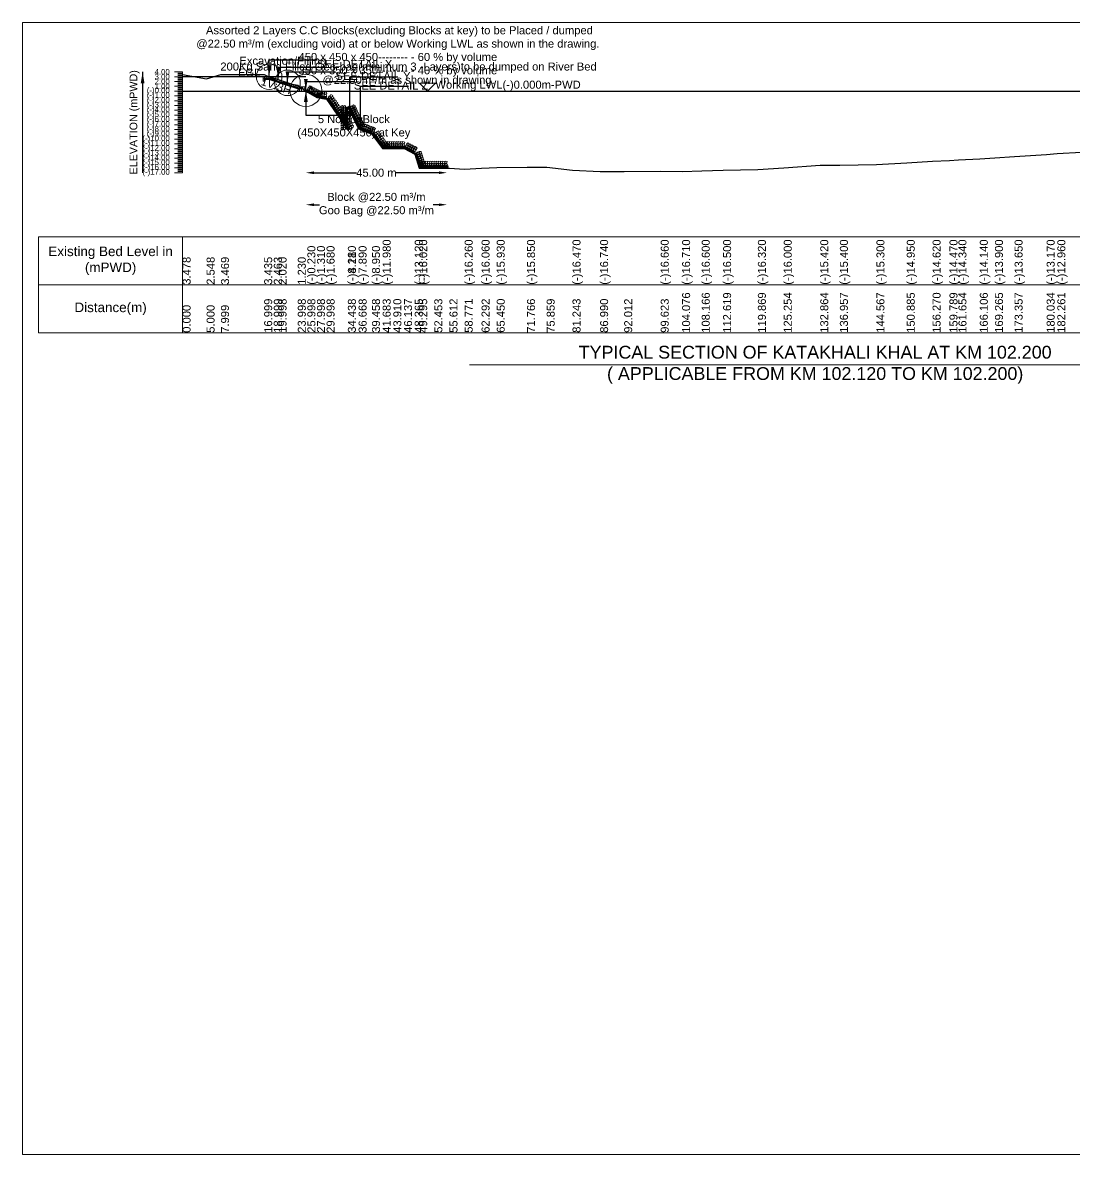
# Model space of a CAD drawing. Header units: inches. Extents: x 89000 to 845000, y -7071 to 31.
# Drawn here: x 430000 to 436574, y -7071 to 0 of the extents above; entities that cross this region are included whole.
import ezdxf

# ---------------------------------------------------------------- set-up
doc = ezdxf.new("R2010")
doc.units = ezdxf.units.IN
doc.header["$LTSCALE"] = 7
doc.header["$MEASUREMENT"] = 0
for name, color, linetype, lineweight in [('Cross section Data Border', 7, 'Continuous', 9), ('Cross Section Labels', 7, 'Continuous', 9), ('Existing_Bed_Level for Xsection', 7, 'Continuous', 25), ('Long Section Labels', 7, 'Continuous', 9)]:
    doc.layers.add(name, color=color, linetype=linetype, lineweight=lineweight)
doc.styles.get("Standard").update_dxf_attribs({"font": 'arial.ttf'})
doc.dimstyles.new('Appron Lebeling Style', dxfattribs={"dimtxt": 50, "dimasz": 50, "dimexe": 0.18, "dimexo": 0.0625, "dimgap": 0.09, "dimtad": 0, "dimtih": 1, "dimtoh": 1, "dimdec": 4, "dimzin": 0, "dimdsep": 46, "dimtxsty": 'Standard', "dimcen": 0.09, "dimse1": 1, "dimse2": 1, "dimadec": 0, "dimazin": 0, "dimtfac": 1, "dimtdec": 4, "dimtofl": 0, "dimtmove": 0, "dimatfit": 3, "dimfxl": 1, "dimtolj": 1, "dimtzin": 0, "dimarcsym": 0})
doc.dimstyles.get("Standard").update_dxf_attribs({"dimtxt": 0.18, "dimasz": 0.18, "dimexe": 0.18, "dimexo": 0.0625, "dimgap": 0.09, "dimtad": 0, "dimtih": 1, "dimtoh": 1, "dimdec": 4, "dimzin": 0, "dimdsep": 46, "dimtxsty": 'Standard', "dimcen": 0.09, "dimadec": 0, "dimazin": 0, "dimtfac": 1, "dimtdec": 4, "dimtofl": 0, "dimtmove": 0, "dimatfit": 3, "dimfxl": 1, "dimtolj": 1, "dimtzin": 0, "dimarcsym": 0})

# ---------------------------------------------------------------- blocks, each defined once
blk = doc.blocks.new('*D305')
at = {"layer": 'Cross Section Labels', "color": 0, "lineweight": -2, "transparency": 16777216}
for p, q in [((431820.5, -937.8), (432088, -937.8)), ((432602.6, -937.8), (432335.1, -937.8))]:
    blk.add_line(p, q, dxfattribs=at)
at = {"layer": 'Cross Section Labels', "color": 0, "transparency": 16777216}
for points in [[(431820.5, -929.5), (431820.5, -946.1), (431770.5, -937.8)], [(432602.6, -929.5), (432602.6, -946.1), (432652.6, -937.8)]]:
    blk.add_solid(points, dxfattribs=at)
at = {"layer": 'Defpoints', "color": 0, "transparency": 16777216}
for p in [(431770.5, -427.8), (432652.6, -908.4), (432652.6, -937.8)]:
    blk.add_point(p, dxfattribs=at)
at = {"layer": 'Cross Section Labels', "color": 0, "transparency": 16777216, "insert": (432211.6, -937.8), "char_height": 50, "attachment_point": 5}
blk.add_mtext('\\A1;45.00 m', dxfattribs=at)
blk = doc.blocks.new('*D306')
at = {"layer": 'Cross Section Labels', "color": 0, "lineweight": -2, "transparency": 16777216}
for p, q in [((431820.5, -1137.8), (431855.9, -1137.8)), ((432602.6, -1137.8), (432567.2, -1137.8))]:
    blk.add_line(p, q, dxfattribs=at)
at = {"layer": 'Cross Section Labels', "color": 0, "transparency": 16777216}
for points in [[(431820.5, -1129.5), (431820.5, -1146.1), (431770.5, -1137.8)], [(432602.6, -1129.5), (432602.6, -1146.1), (432652.6, -1137.8)]]:
    blk.add_solid(points, dxfattribs=at)
at = {"layer": 'Defpoints', "color": 0, "transparency": 16777216}
for p in [(431770.5, -427.8), (432652.6, -908.4), (432652.6, -1137.8)]:
    blk.add_point(p, dxfattribs=at)
at = {"layer": 'Cross Section Labels', "color": 0, "transparency": 16777216, "insert": (432211.6, -1137.8), "char_height": 50, "attachment_point": 5}
blk.add_mtext('\\A1;Block @22.50 m³/m ^JGoo Bag @22.50 m³/m ', dxfattribs=at)

msp = doc.modelspace()

# ---------------------------------------------------------------- linework, layer by layer
at = {"layer": 'Cross section Data Border'}
msp.add_lwpolyline([(430100, -1337.8), (439008.13499, -1337.8), (439008.13499, -1937.8), (430100, -1937.8)], close=True, dxfattribs=at)
for points in [[(431000, -1337.8), (431000, -1937.8)], [(430100, -1637.8), (439008.13499, -1637.8)]]:
    msp.add_lwpolyline(points, dxfattribs=at)
at = {"layer": 'Cross Section Labels'}
for points in [[(430000, 0), (440000, 0), (440000, -7071), (430000, -7071)], [(432530.48903, -427.8), (432580.48903, -377.8), (432480.48903, -377.8)]]:
    msp.add_lwpolyline(points, close=True, dxfattribs=at)
msp.add_lwpolyline([(432794.0675, -2137.8), (434954.0675, -2137.8), (437114.0675, -2137.8)], dxfattribs=at)
for centre, radius in [((431540.98903, -337.8), 80), ((431655.73903, -376.05), 80), ((431770.48903, -423.3), 100)]:
    msp.add_circle(centre, radius, dxfattribs=at)
at = {"layer": 'Existing_Bed_Level for Xsection'}
for points in [[(431000, -323.46), (431149.98776, -351.36), (431239.98097, -323.73), (431509.9606, -324.75), (431569.95515, -353.91), (431599.95381, -367.2), (431719.94568, -390.9), (431779.94023, -434.7), (431839.93478, -467.1), (431899.9321, -478.2), (432033.1497, -671.1), (432033.1497, -553.2), (432033.1497, -526.2), (432100.04363, -664.5), (432183.74634, -696.3), (432250.50114, -787.2), (432317.28918, -787.2), (432384.10566, -787.2), (432450.94664, -821.4), (432478.8394, -908.4), (432573.58936, -908.4), (432668.35277, -908.4), (432763.12746, -915.6), (432868.76805, -909.6), (432963.49472, -905.7), (433152.98549, -903.3), (433275.76005, -903.3), (433437.29338, -921.9), (433609.70731, -930), (433760.36761, -930), (433988.6857, -927.6), (434122.28084, -929.1), (434244.99228, -925.8), (434378.57519, -922.8), (434596.07078, -917.4), (434757.61098, -907.8), (434985.9319, -890.4), (435108.69693, -889.8), (435337.00396, -886.8), (435526.54817, -876.3), (435688.08634, -866.4), (435793.66551, -861.9), (435849.62562, -858), (435983.17811, -852), (436077.94068, -844.8), (436200.7133, -837.3), (436401.02878, -822.9), (436467.8158, -816.6), (436618.56447, -809.7)], [(431770.48903, -337.8), (431000, -337.8)], [(431736.73903, -403.05), (431542.37458, -338.26185), (431540.98903, -337.8), (431539.52853, -337.8), (431512.52853, -337.8)], [(431512.52853, -346.8), (431539.52853, -346.8), (431736.73903, -412.53683)], [(431512.52853, -349.8), (431539.0417, -349.8), (431732.5417, -414.3)], [(431512.52853, -352.8), (431538.55487, -352.8), (431729.98903, -416.61139)], [(431000, -427.8), (438908.13499, -427.8)]]:
    msp.add_lwpolyline(points, dxfattribs=at)
at = {"layer": 'Long Section Labels'}
for points in [[(431000, -307.8), (430950, -307.8)], [(431000, -337.8), (430950, -337.8)], [(431000, -315.3), (430970, -315.3)], [(431000, -322.8), (430970, -322.8)], [(431000, -330.3), (430970, -330.3)], [(431000, -345.3), (430970, -345.3)], [(431000, -352.8), (430970, -352.8)], [(431000, -937.8), (431000, -907.8), (431000, -877.8), (431000, -847.8), (431000, -817.8), (431000, -787.8), (431000, -757.8), (431000, -727.8), (431000, -697.8), (431000, -667.8), (431000, -637.8), (431000, -607.8), (431000, -577.8), (431000, -547.8), (431000, -517.8), (431000, -487.8), (431000, -457.8), (431000, -427.8), (431000, -397.8), (431000, -367.8), (431000, -337.8), (431000, -307.8)], [(431000, -367.8), (430950, -367.8)], [(431000, -397.8), (430950, -397.8)], [(431000, -360.3), (430970, -360.3)], [(431000, -375.3), (430970, -375.3)], [(431000, -382.8), (430970, -382.8)], [(431000, -390.3), (430970, -390.3)], [(431000, -405.3), (430970, -405.3)], [(431000, -412.8), (430970, -412.8)], [(431000, -420.3), (430970, -420.3)], [(431000, -427.8), (430950, -427.8)], [(431000, -457.8), (430950, -457.8)], [(431000, -487.8), (430950, -487.8)], [(431000, -435.3), (430970, -435.3)], [(431000, -442.8), (430970, -442.8)], [(431000, -450.3), (430970, -450.3)], [(431000, -465.3), (430970, -465.3)], [(431000, -472.8), (430970, -472.8)], [(431000, -480.3), (430970, -480.3)], [(431000, -517.8), (430950, -517.8)], [(431000, -547.8), (430950, -547.8)], [(431000, -495.3), (430970, -495.3)], [(431000, -502.8), (430970, -502.8)], [(431000, -510.3), (430970, -510.3)], [(431000, -525.3), (430970, -525.3)], [(431000, -532.8), (430970, -532.8)], [(431000, -540.3), (430970, -540.3)], [(431000, -555.3), (430970, -555.3)], [(431000, -562.8), (430970, -562.8)], [(431000, -577.8), (430950, -577.8)], [(431000, -607.8), (430950, -607.8)], [(431000, -570.3), (430970, -570.3)], [(431000, -585.3), (430970, -585.3)], [(431000, -592.8), (430970, -592.8)], [(431000, -600.3), (430970, -600.3)], [(431000, -615.3), (430970, -615.3)], [(431000, -622.8), (430970, -622.8)], [(431000, -630.3), (430970, -630.3)], [(431000, -637.8), (430950, -637.8)], [(431000, -667.8), (430950, -667.8)], [(431000, -697.8), (430950, -697.8)], [(431000, -645.3), (430970, -645.3)], [(431000, -652.8), (430970, -652.8)], [(431000, -660.3), (430970, -660.3)], [(431000, -675.3), (430970, -675.3)], [(431000, -682.8), (430970, -682.8)], [(431000, -690.3), (430970, -690.3)], [(431000, -705.3), (430970, -705.3)], [(431000, -727.8), (430950, -727.8)], [(431000, -757.8), (430950, -757.8)], [(431000, -712.8), (430970, -712.8)], [(431000, -720.3), (430970, -720.3)], [(431000, -735.3), (430970, -735.3)], [(431000, -742.8), (430970, -742.8)], [(431000, -750.3), (430970, -750.3)], [(431000, -765.3), (430970, -765.3)], [(431000, -772.8), (430970, -772.8)], [(431000, -787.8), (430950, -787.8)], [(431000, -817.8), (430950, -817.8)], [(431000, -847.8), (430950, -847.8)], [(431000, -780.3), (430970, -780.3)], [(431000, -795.3), (430970, -795.3)], [(431000, -802.8), (430970, -802.8)], [(431000, -810.3), (430970, -810.3)], [(431000, -825.3), (430970, -825.3)], [(431000, -832.8), (430970, -832.8)], [(431000, -840.3), (430970, -840.3)], [(431000, -877.8), (430950, -877.8)], [(431000, -907.8), (430950, -907.8)], [(431000, -855.3), (430970, -855.3)], [(431000, -862.8), (430970, -862.8)], [(431000, -870.3), (430970, -870.3)], [(431000, -885.3), (430970, -885.3)], [(431000, -892.8), (430970, -892.8)], [(431000, -900.3), (430970, -900.3)], [(431000, -915.3), (430970, -915.3)], [(431000, -937.8), (430950, -937.8)], [(431000, -922.8), (430970, -922.8)], [(431000, -930.3), (430970, -930.3)]]:
    msp.add_lwpolyline(points, dxfattribs=at)
for points in [[(431512.52853, -337.8), (431503.52853, -337.8), (431503.52853, -351.3), (431512.52853, -351.3)], [(431512.52853, -351.3), (431503.52853, -351.3), (431503.52853, -364.8), (431512.52853, -364.8)], [(431526.02853, -337.8), (431512.52853, -337.8), (431512.52853, -346.8), (431526.02853, -346.8)], [(431539.52853, -337.8), (431526.02853, -337.8), (431526.02853, -346.8), (431539.52853, -346.8)], [(431555.18181, -342.53093), (431542.37458, -338.26185), (431539.52853, -346.8), (431552.33576, -351.06907)], [(431567.98903, -346.8), (431555.18181, -342.53093), (431552.33576, -351.06907), (431565.14298, -355.33815)], [(431580.79626, -351.06907), (431567.98903, -346.8), (431565.14298, -355.33815), (431577.95021, -359.60722)], [(431593.60348, -355.33815), (431580.79626, -351.06907), (431577.95021, -359.60722), (431590.75743, -363.8763)], [(431606.4107, -359.60722), (431593.60348, -355.33815), (431590.75743, -363.8763), (431603.56466, -368.14537)], [(431619.21793, -363.8763), (431606.4107, -359.60722), (431603.56466, -368.14537), (431616.37188, -372.41445)], [(431632.02515, -368.14537), (431619.21793, -363.8763), (431616.37188, -372.41445), (431629.1791, -376.68352)], [(431644.83238, -372.41445), (431632.02515, -368.14537), (431629.1791, -376.68352), (431641.98633, -380.9526)], [(431657.6396, -376.68352), (431644.83238, -372.41445), (431641.98633, -380.9526), (431654.79355, -385.22167)], [(431670.44683, -380.9526), (431657.6396, -376.68352), (431654.79355, -385.22167), (431667.60078, -389.49075)], [(431683.25405, -385.22167), (431670.44683, -380.9526), (431667.60078, -389.49075), (431680.408, -393.75982)], [(431696.06128, -389.49075), (431683.25405, -385.22167), (431680.408, -393.75982), (431693.21523, -398.0289)], [(431708.8685, -393.75982), (431696.06128, -389.49075), (431693.21523, -398.0289), (431706.02245, -402.29797)], [(431721.67573, -398.0289), (431708.8685, -393.75982), (431706.02245, -402.29797), (431718.82968, -406.56705)], [(431734.48295, -402.29797), (431721.67573, -398.0289), (431718.82968, -406.56705), (431731.6369, -410.83612)], [(431743.48903, -414.3), (431729.98903, -414.3), (431729.98903, -427.8), (431743.48903, -427.8)], [(431750.23903, -400.8), (431736.73903, -400.8), (431736.73903, -414.3), (431750.23903, -414.3)], [(431756.98903, -414.3), (431743.48903, -414.3), (431743.48903, -427.8), (431756.98903, -427.8)], [(431763.73903, -400.8), (431750.23903, -400.8), (431750.23903, -414.3), (431763.73903, -414.3)], [(431770.48903, -414.3), (431756.98903, -414.3), (431756.98903, -427.8), (431770.48903, -427.8)], [(431797.67124, -410.10683), (431785.0781, -405.24238), (431780.21366, -417.83552), (431792.8068, -422.69997)], [(431804.33867, -397.08184), (431790.91677, -395.63176), (431789.46669, -409.05365), (431802.88858, -410.50374)], [(431806.06636, -414.35272), (431792.93169, -411.23336), (431789.81232, -424.36803), (431802.94699, -427.48739)], [(431810.91387, -400.54669), (431797.41909, -400.92233), (431797.79473, -414.4171), (431811.28951, -414.04146)], [(431817.94484, -420.76769), (431804.81017, -417.64832), (431801.6908, -430.78299), (431814.82547, -433.90236)], [(431822.79235, -406.96165), (431809.29757, -407.33729), (431809.67321, -420.83207), (431823.16799, -420.45643)], [(431829.82332, -427.18265), (431816.68864, -424.06328), (431813.56928, -437.19795), (431826.70395, -440.31732)], [(431834.67083, -413.37661), (431821.17605, -413.75225), (431821.55169, -427.24703), (431835.04647, -426.87139)], [(431846.5493, -419.79158), (431833.05453, -420.16722), (431833.43017, -433.66199), (431846.92494, -433.28635)], [(431841.70179, -433.59761), (431828.56712, -430.47824), (431825.44776, -443.61291), (431838.58243, -446.73228)], [(431853.58027, -440.01257), (431840.4456, -436.89321), (431837.32624, -450.02788), (431850.46091, -453.14724)], [(431857.87445, -439.58651), (431844.41662, -440.65271), (431845.48282, -454.11054), (431858.94065, -453.04434)], [(431858.42778, -426.20654), (431844.93301, -426.58218), (431845.30865, -440.07695), (431858.80342, -439.70131)], [(431858.24661, -424.95891), (431845.51969, -429.46176), (431850.02253, -442.18867), (431862.74945, -437.68583)], [(431871.14918, -442.04244), (431857.69135, -443.10864), (431858.75755, -456.56647), (431872.21538, -455.50027)], [(431871.52133, -427.41485), (431858.79442, -431.91769), (431863.29726, -444.64461), (431876.02418, -440.14177)], [(431884.4239, -444.49837), (431870.96607, -445.56458), (431872.03228, -459.02241), (431885.49011, -457.9562)], [(431884.79606, -429.87078), (431872.06914, -434.37363), (431876.57199, -447.10054), (431889.2989, -442.5977)], [(431897.69863, -446.95431), (431884.2408, -448.02051), (431885.307, -461.47834), (431898.76483, -460.41214)], [(431898.07079, -432.32672), (431885.34387, -436.82956), (431889.84671, -449.55648), (431902.57363, -445.05363)], [(431928.07256, -465.59547), (431917.78559, -456.85315), (431909.04326, -467.14011), (431919.33023, -475.88244)], [(431935.7441, -476.70391), (431925.45713, -467.96159), (431916.7148, -478.24856), (431927.00177, -486.99088)], [(431938.65947, -455.49486), (431926.46496, -449.70314), (431920.67324, -461.89764), (431932.86774, -467.68937)], [(431943.41564, -487.81236), (431933.12867, -479.07003), (431924.38634, -489.357), (431934.67331, -498.09932)], [(431946.33101, -466.60331), (431934.1365, -460.81158), (431928.34478, -473.00608), (431940.53928, -478.79781)], [(431951.08718, -498.9208), (431940.80021, -490.17847), (431932.05788, -500.46544), (431942.34485, -509.20777)], [(431954.00255, -477.71175), (431941.80804, -471.92002), (431936.01632, -484.11453), (431948.21082, -489.90625)], [(431961.67409, -488.82019), (431949.47958, -483.02846), (431943.68786, -495.22297), (431955.88236, -501.01469)], [(431969.34562, -499.92863), (431957.15112, -494.13691), (431951.3594, -506.33141), (431963.5539, -512.12314)], [(431958.75872, -510.02924), (431948.47175, -501.28691), (431939.72942, -511.57388), (431950.01639, -520.31621)], [(431966.43026, -521.13768), (431956.14329, -512.39535), (431947.40096, -522.68232), (431957.68793, -531.42465)], [(431974.1018, -532.24612), (431963.81483, -523.5038), (431955.0725, -533.79076), (431965.35947, -542.53309)], [(431977.01716, -511.03707), (431964.82266, -505.24535), (431959.03094, -517.43985), (431971.22544, -523.23158)], [(431981.77333, -543.35456), (431971.48637, -534.61224), (431962.74404, -544.89921), (431973.03101, -553.64153)], [(431984.6887, -522.14552), (431972.4942, -516.35379), (431966.70247, -528.54829), (431978.89698, -534.34002)], [(431989.44487, -554.46301), (431979.15791, -545.72068), (431970.41558, -556.00765), (431980.70255, -564.74998)], [(431992.36024, -533.25396), (431980.16574, -527.46223), (431974.37401, -539.65673), (431986.56852, -545.44846)], [(431997.11641, -565.57145), (431986.82945, -556.82912), (431978.08712, -567.11609), (431988.37409, -575.85842)], [(432000.03178, -544.3624), (431987.83728, -538.57067), (431982.04555, -550.76518), (431994.24006, -556.5569)], [(431988.38051, -524.20538), (431995.12351, -535.90077), (432006.81889, -529.15777), (432000.07589, -517.46238)], [(431988.38051, -537.70538), (431995.12351, -549.40077), (432006.81889, -542.65777), (432000.07589, -530.96238)], [(431988.38051, -551.20538), (431995.12351, -562.90077), (432006.81889, -556.15777), (432000.07589, -544.46238)], [(431988.38051, -564.70538), (431995.12351, -576.40077), (432006.81889, -569.65777), (432000.07589, -557.96238)], [(432007.70332, -555.47084), (431995.50882, -549.67912), (431989.71709, -561.87362), (432001.9116, -567.66534)], [(432015.37486, -566.57928), (432003.18036, -560.78756), (431997.38863, -572.98206), (432009.58314, -578.77379)], [(432001.88051, -524.20538), (432008.62351, -535.90077), (432020.31889, -529.15777), (432013.57589, -517.46238)], [(432001.88051, -537.70538), (432008.62351, -549.40077), (432020.31889, -542.65777), (432013.57589, -530.96238)], [(432001.88051, -551.20538), (432008.62351, -562.90077), (432020.31889, -556.15777), (432013.57589, -544.46238)], [(432001.88051, -564.70538), (432008.62351, -576.40077), (432020.31889, -569.65777), (432013.57589, -557.96238)], [(432068.04575, -526.53318), (432056.88306, -518.9408), (432049.29067, -530.10349), (432060.45337, -537.69588)], [(432073.92401, -538.68621), (432062.76132, -531.09383), (432055.16894, -542.25652), (432066.33163, -549.8489)], [(432079.80228, -550.83923), (432068.63958, -543.24685), (432061.0472, -554.40954), (432072.20989, -562.00193)], [(432080.19878, -520.65492), (432069.03608, -513.06254), (432061.4437, -524.22523), (432072.60639, -531.81761)], [(432085.68054, -562.99226), (432074.51784, -555.39988), (432066.92546, -566.56257), (432078.08815, -574.15495)], [(432086.07704, -532.80795), (432074.91435, -525.21556), (432067.32196, -536.37826), (432078.48466, -543.97064)], [(432090.47312, -552.11161), (432087.94325, -538.85077), (432074.68241, -541.38064), (432077.21228, -554.64148)], [(432096.35138, -564.26464), (432093.82151, -551.0038), (432080.56067, -553.53367), (432083.09054, -566.79451)], [(432102.22964, -576.41766), (432099.69977, -563.15683), (432086.43893, -565.6867), (432088.9688, -578.94753)], [(432004.78795, -576.67989), (431994.50098, -567.93756), (431985.75866, -578.22453), (431996.04563, -586.96686)], [(431988.38051, -578.20538), (431995.12351, -589.90077), (432006.81889, -583.15777), (432000.07589, -571.46238)], [(431988.38051, -591.70538), (431995.12351, -603.40077), (432006.81889, -596.65777), (432000.07589, -584.96238)], [(431988.38051, -605.20538), (431995.12351, -616.90077), (432006.81889, -610.15777), (432000.07589, -598.46238)], [(431988.38051, -618.70538), (431995.12351, -630.40077), (432006.81889, -623.65777), (432000.07589, -611.96238)], [(431988.38051, -632.20538), (431995.12351, -643.90077), (432006.81889, -637.15777), (432000.07589, -625.46238)], [(432012.45949, -587.78833), (432002.17252, -579.04601), (431993.4302, -589.33297), (432003.71717, -598.0753)], [(432020.13103, -598.89677), (432009.84406, -590.15445), (432001.10174, -600.44142), (432011.38871, -609.18374)], [(432001.88051, -578.20538), (432008.62351, -589.90077), (432020.31889, -583.15777), (432013.57589, -571.46238)], [(432002.83171, -589.41026), (432006.32839, -602.44956), (432019.36768, -598.95289), (432015.87101, -585.91359)], [(432002.83171, -602.91026), (432006.32839, -615.94956), (432019.36768, -612.45289), (432015.87101, -599.41359)], [(432002.83171, -616.41026), (432006.32839, -629.44956), (432019.36768, -625.95289), (432015.87101, -612.91359)], [(432002.83171, -629.91026), (432006.32839, -642.94956), (432019.36768, -639.45289), (432015.87101, -626.41359)], [(432023.0464, -577.68772), (432010.8519, -571.896), (432005.06017, -584.0905), (432017.25468, -589.88223)], [(432027.80257, -610.00522), (432017.5156, -601.26289), (432008.77328, -611.54986), (432019.06025, -620.29218)], [(432030.71794, -588.79617), (432018.52344, -583.00444), (432012.73171, -595.19894), (432024.92622, -600.99067)], [(432035.47411, -621.11366), (432025.18714, -612.37133), (432016.44482, -622.6583), (432026.73178, -631.40063)], [(432038.38948, -599.90461), (432026.19498, -594.11288), (432020.40325, -606.30739), (432032.59775, -612.09911)], [(432043.14565, -632.2221), (432032.85868, -623.47977), (432024.11636, -633.76674), (432034.40332, -642.50907)], [(432046.06102, -611.01305), (432033.86652, -605.22132), (432028.07479, -617.41583), (432040.26929, -623.20755)], [(432050.81719, -643.33054), (432040.53022, -634.58821), (432031.7879, -644.87518), (432042.07486, -653.61751)], [(432053.73256, -622.12149), (432041.53806, -616.32977), (432035.74633, -628.52427), (432047.94083, -634.316)], [(432061.4041, -633.22993), (432049.2096, -627.43821), (432043.41787, -639.63271), (432055.61237, -645.42444)], [(432091.5588, -575.14529), (432080.39611, -567.5529), (432072.80372, -578.7156), (432083.96642, -586.30798)], [(432097.43706, -587.29831), (432086.27437, -579.70593), (432078.68199, -590.86862), (432089.84468, -598.461)], [(432103.31532, -599.45134), (432092.15263, -591.85895), (432084.56025, -603.02165), (432095.72294, -610.61403)], [(432109.19359, -611.60436), (432098.03089, -604.01198), (432090.43851, -615.17467), (432101.6012, -622.76706)], [(432108.1079, -588.57069), (432105.57803, -575.30985), (432092.3172, -577.83972), (432094.84707, -591.10056)], [(432115.07185, -623.75739), (432103.90916, -616.16501), (432096.31677, -627.3277), (432107.47947, -634.92008)], [(432113.98616, -600.72371), (432111.45629, -587.46288), (432098.19546, -589.99275), (432100.72533, -603.25358)], [(432120.95011, -635.91041), (432109.78742, -628.31803), (432102.19503, -639.48072), (432113.35773, -647.07311)], [(432119.86443, -612.87674), (432117.33456, -599.6159), (432104.07372, -602.14577), (432106.60359, -615.40661)], [(432125.74269, -625.02976), (432123.21282, -611.76893), (432109.95198, -614.2988), (432112.48185, -627.55963)], [(432129.46837, -632.54575), (432118.52094, -624.64613), (432110.62133, -635.59355), (432121.56875, -643.49317)], [(432131.62095, -637.18279), (432129.09108, -623.92195), (432115.83025, -626.45182), (432118.36012, -639.71266)], [(432137.49921, -649.33581), (432134.96934, -636.07498), (432121.70851, -638.60485), (432124.23838, -651.86569)], [(432142.0883, -637.34026), (432131.14088, -629.44064), (432123.24126, -640.38806), (432134.18868, -648.28768)], [(432154.70823, -642.13478), (432143.76081, -634.23516), (432135.86119, -645.18258), (432146.80861, -653.0822)], [(431988.38051, -645.70538), (431995.12351, -657.40077), (432006.81889, -650.65777), (432000.07589, -638.96238)], [(431988.38051, -659.20538), (431995.12351, -670.90077), (432006.81889, -664.15777), (432000.07589, -652.46238)], [(432002.83171, -643.41026), (432006.32839, -656.44956), (432019.36768, -652.95289), (432015.87101, -639.91359)], [(432002.83171, -656.91026), (432006.32839, -669.94956), (432019.36768, -666.45289), (432015.87101, -653.41359)], [(432058.48873, -654.43898), (432048.20176, -645.69666), (432039.45943, -655.98363), (432049.7464, -664.72595)], [(432069.07564, -644.33838), (432056.88114, -638.54665), (432051.08941, -650.74115), (432063.28391, -656.53288)], [(432120.83929, -638.95081), (432107.51156, -641.10062), (432109.66138, -654.42835), (432122.9891, -652.27854)], [(432126.82837, -648.06344), (432115.66568, -640.47106), (432108.0733, -651.63375), (432119.23599, -659.22613)], [(432133.45922, -643.74532), (432120.13149, -645.89514), (432122.28131, -659.22286), (432135.60903, -657.07305)], [(432146.07915, -648.53984), (432132.75142, -650.68965), (432134.90124, -664.01738), (432148.22896, -661.86756)], [(432158.69908, -653.33435), (432145.37135, -655.48416), (432147.52117, -668.81189), (432160.84889, -666.66208)], [(432167.32816, -646.92929), (432156.38074, -639.02967), (432148.48112, -649.97709), (432159.42854, -657.87671)], [(432171.31901, -658.12886), (432157.99128, -660.27868), (432160.1411, -673.6064), (432173.46882, -671.45659)], [(432179.94809, -651.7238), (432169.00067, -643.82418), (432161.10105, -654.7716), (432172.04847, -662.67122)], [(432183.93894, -662.92338), (432170.61121, -665.07319), (432172.76103, -678.40092), (432186.08875, -676.2511)], [(432192.56802, -656.51832), (432181.6206, -648.6187), (432173.72098, -659.56612), (432184.6684, -667.46574)], [(432196.55887, -667.71789), (432183.23114, -669.8677), (432185.38096, -683.19543), (432198.70868, -681.04562)], [(432205.18795, -661.31283), (432194.24053, -653.41321), (432186.34091, -664.36063), (432197.28833, -672.26025)], [(432218.02126, -690.14456), (432205.66377, -684.70928), (432200.22849, -697.06678), (432212.58599, -702.50206)], [(432226.01205, -701.02561), (432213.65455, -695.59034), (432208.21928, -707.94783), (432220.57677, -713.38311)], [(432228.74553, -689.45472), (432223.84577, -676.87528), (432211.26633, -681.77504), (432216.16609, -694.35448)], [(432234.00284, -711.90667), (432221.64534, -706.47139), (432216.21006, -718.82889), (432228.56756, -724.26416)], [(432236.73632, -700.33578), (432231.83656, -687.75634), (432219.25712, -692.6561), (432224.15688, -705.23554)], [(432244.7271, -711.21683), (432239.82734, -698.63739), (432227.2479, -703.53715), (432232.14766, -716.11659)], [(432241.99362, -722.78772), (432229.63612, -717.35244), (432224.20085, -729.70994), (432236.55835, -735.14522)], [(432249.98441, -733.66877), (432237.62691, -728.2335), (432232.19164, -740.591), (432244.54913, -746.02627)], [(432252.71789, -722.09788), (432247.81813, -709.51844), (432235.23869, -714.4182), (432240.13845, -726.99764)], [(432257.9752, -744.54983), (432245.6177, -739.11455), (432240.18242, -751.47205), (432252.53992, -756.90732)], [(432260.70868, -732.97894), (432255.80892, -720.3995), (432243.22948, -725.29926), (432248.12924, -737.8787)], [(432265.96598, -755.43088), (432253.60848, -749.9956), (432248.17321, -762.3531), (432260.53071, -767.78838)], [(432261.0489, -755.93081), (432249.35352, -762.67381), (432256.09651, -774.36919), (432267.7919, -767.62619)], [(432266.84069, -746.87869), (432253.80139, -743.38201), (432250.30472, -756.42131), (432263.34402, -759.91799)], [(432268.69946, -743.85999), (432263.7997, -731.28055), (432251.22026, -736.18031), (432256.12002, -748.75975)], [(432273.95677, -766.31193), (432261.59927, -760.87666), (432256.164, -773.23416), (432268.52149, -778.66943)], [(432276.69025, -754.74105), (432271.79049, -742.1616), (432259.21105, -747.06136), (432264.11081, -759.64081)], [(432274.5489, -755.93081), (432262.85352, -762.67381), (432269.59651, -774.36919), (432281.2919, -767.62619)], [(432280.34069, -746.87869), (432267.30139, -743.38201), (432263.80472, -756.42131), (432276.84402, -759.91799)], [(432284.68104, -765.6221), (432279.78128, -753.04266), (432267.20184, -757.94242), (432272.1016, -770.52186)], [(432288.0489, -755.93081), (432276.35352, -762.67381), (432283.09651, -774.36919), (432294.7919, -767.62619)], [(432293.84069, -746.87869), (432280.80139, -743.38201), (432277.30472, -756.42131), (432290.34402, -759.91799)], [(432301.5489, -755.93081), (432289.85352, -762.67381), (432296.59651, -774.36919), (432308.2919, -767.62619)], [(432307.34069, -746.87869), (432294.30139, -743.38201), (432290.80472, -756.42131), (432303.84402, -759.91799)], [(432315.0489, -755.93081), (432303.35352, -762.67381), (432310.09651, -774.36919), (432321.7919, -767.62619)], [(432320.84069, -746.87869), (432307.80139, -743.38201), (432304.30472, -756.42131), (432317.34402, -759.91799)], [(432328.5489, -755.93081), (432316.85352, -762.67381), (432323.59651, -774.36919), (432335.2919, -767.62619)], [(432334.34069, -746.87869), (432321.30139, -743.38201), (432317.80472, -756.42131), (432330.84402, -759.91799)], [(432342.0489, -755.93081), (432330.35352, -762.67381), (432337.09651, -774.36919), (432348.7919, -767.62619)], [(432347.84069, -746.87869), (432334.80139, -743.38201), (432331.30472, -756.42131), (432344.34402, -759.91799)], [(432355.5489, -755.93081), (432343.85352, -762.67381), (432350.59651, -774.36919), (432362.2919, -767.62619)], [(432361.34069, -746.87869), (432348.30139, -743.38201), (432344.80472, -756.42131), (432357.84402, -759.91799)], [(432369.0489, -755.93081), (432357.35352, -762.67381), (432364.09651, -774.36919), (432375.7919, -767.62619)], [(432374.84069, -746.87869), (432361.80139, -743.38201), (432358.30472, -756.42131), (432371.34402, -759.91799)], [(432382.5489, -755.93081), (432370.85352, -762.67381), (432377.59651, -774.36919), (432389.2919, -767.62619)], [(432388.34069, -746.87869), (432375.30139, -743.38201), (432371.80472, -756.42131), (432384.84402, -759.91799)], [(432408.98107, -764.80319), (432395.49799, -765.4788), (432396.1736, -778.96189), (432409.65669, -778.28628)], [(432418.26038, -759.38283), (432408.24506, -750.33057), (432399.1928, -760.34588), (432409.20811, -769.39815)], [(432420.99926, -770.95244), (432407.51617, -771.62805), (432408.19179, -785.11114), (432421.67487, -784.43553)], [(432430.27856, -765.53208), (432420.26324, -756.47982), (432411.21098, -766.49513), (432421.2263, -775.54739)], [(432433.01744, -777.10169), (432419.53436, -777.7773), (432420.20997, -791.26039), (432433.69305, -790.58477)], [(432442.29674, -771.68133), (432432.28143, -762.62907), (432423.22917, -772.64438), (432433.24448, -781.69664)], [(432454.31493, -777.83058), (432444.29961, -768.77832), (432435.24735, -778.79363), (432445.26266, -787.84589)], [(432466.33311, -783.97983), (432456.31779, -774.92756), (432447.26553, -784.94288), (432457.28085, -793.99514)], [(432445.03562, -783.25094), (432431.55254, -783.92655), (432432.22815, -797.40964), (432445.71124, -796.73402)], [(432457.05381, -789.40019), (432443.57072, -790.0758), (432444.24634, -803.55889), (432457.72942, -802.88327)], [(432482.05431, -816.00623), (432472.06265, -806.92786), (432462.98429, -816.91952), (432472.97594, -825.99789)], [(432486.17585, -828.86169), (432476.1842, -819.78332), (432467.10583, -829.77498), (432477.09749, -838.85335)], [(432490.2974, -841.71715), (432480.30574, -832.63878), (432471.22737, -842.63044), (432481.21903, -851.70881)], [(432494.41894, -854.57261), (432484.42728, -845.49425), (432475.34891, -855.4859), (432485.34057, -864.56427)], [(432492.44248, -818.75789), (432491.79132, -805.27361), (432478.30704, -805.92477), (432478.9582, -819.40906)], [(432496.56403, -831.61336), (432495.91287, -818.12907), (432482.42858, -818.78023), (432483.07974, -832.26452)], [(432500.68557, -844.46882), (432500.03441, -830.98453), (432486.55012, -831.63569), (432487.20128, -845.11998)], [(432504.80711, -857.32428), (432504.15595, -843.83999), (432490.67166, -844.49115), (432491.32283, -857.97544)], [(432486.33835, -877.13081), (432474.64297, -883.87381), (432481.38597, -895.56919), (432493.08135, -888.82619)], [(432492.13015, -868.07869), (432479.09085, -864.58201), (432475.59418, -877.62131), (432488.63347, -881.11799)], [(432498.54048, -867.42808), (432488.54883, -858.34971), (432479.47046, -868.34136), (432489.46211, -877.41973)], [(432502.66203, -880.28354), (432492.67037, -871.20517), (432483.592, -881.19683), (432493.58366, -890.27519)], [(432506.78357, -893.139), (432496.79191, -884.06063), (432487.71354, -894.05229), (432497.7052, -903.13066)], [(432499.83835, -877.13081), (432488.14297, -883.87381), (432494.88597, -895.56919), (432506.58135, -888.82619)], [(432505.63015, -868.07869), (432492.59085, -864.58201), (432489.09418, -877.62131), (432502.13347, -881.11799)], [(432508.92866, -870.17974), (432508.27749, -856.69545), (432494.79321, -857.34661), (432495.44437, -870.8309)], [(432513.0502, -883.0352), (432512.39904, -869.55091), (432498.91475, -870.20208), (432499.56591, -883.68636)], [(432513.33835, -877.13081), (432501.64297, -883.87381), (432508.38597, -895.56919), (432520.08135, -888.82619)], [(432519.13015, -868.07869), (432506.09085, -864.58201), (432502.59418, -877.62131), (432515.63347, -881.11799)], [(432517.17174, -895.89066), (432516.52058, -882.40638), (432503.03629, -883.05754), (432503.68746, -896.54182)], [(432526.83835, -877.13081), (432515.14297, -883.87381), (432521.88597, -895.56919), (432533.58135, -888.82619)], [(432532.63015, -868.07869), (432519.59085, -864.58201), (432516.09418, -877.62131), (432529.13347, -881.11799)], [(432540.33835, -877.13081), (432528.64297, -883.87381), (432535.38597, -895.56919), (432547.08135, -888.82619)], [(432546.13015, -868.07869), (432533.09085, -864.58201), (432529.59418, -877.62131), (432542.63347, -881.11799)], [(432553.83835, -877.13081), (432542.14297, -883.87381), (432548.88597, -895.56919), (432560.58135, -888.82619)], [(432559.63015, -868.07869), (432546.59085, -864.58201), (432543.09418, -877.62131), (432556.13347, -881.11799)], [(432567.33835, -877.13081), (432555.64297, -883.87381), (432562.38597, -895.56919), (432574.08135, -888.82619)], [(432573.13015, -868.07869), (432560.09085, -864.58201), (432556.59418, -877.62131), (432569.63347, -881.11799)], [(432580.83835, -877.13081), (432569.14297, -883.87381), (432575.88597, -895.56919), (432587.58135, -888.82619)], [(432586.63015, -868.07869), (432573.59085, -864.58201), (432570.09418, -877.62131), (432583.13347, -881.11799)], [(432594.33835, -877.13081), (432582.64297, -883.87381), (432589.38597, -895.56919), (432601.08135, -888.82619)], [(432600.13015, -868.07869), (432587.09085, -864.58201), (432583.59418, -877.62131), (432596.63347, -881.11799)], [(432607.83835, -877.13081), (432596.14297, -883.87381), (432602.88597, -895.56919), (432614.58135, -888.82619)], [(432613.63015, -868.07869), (432600.59085, -864.58201), (432597.09418, -877.62131), (432610.13347, -881.11799)], [(432621.33835, -877.13081), (432609.64297, -883.87381), (432616.38597, -895.56919), (432628.08135, -888.82619)], [(432627.13015, -868.07869), (432614.09085, -864.58201), (432610.59418, -877.62131), (432623.63347, -881.11799)], [(432634.83835, -877.13081), (432623.14297, -883.87381), (432629.88597, -895.56919), (432641.58135, -888.82619)], [(432640.63015, -868.07869), (432627.59085, -864.58201), (432624.09418, -877.62131), (432637.13347, -881.11799)], [(432648.33835, -877.13081), (432636.64297, -883.87381), (432643.38597, -895.56919), (432655.08135, -888.82619)], [(432654.13015, -868.07869), (432641.09085, -864.58201), (432637.59418, -877.62131), (432650.63347, -881.11799)]]:
    msp.add_lwpolyline(points, close=True, dxfattribs=at)
for centre, major_axis in [((431783.06352, -427.50842), (8.06369, -5.88703)), ((431786.07072, -423.38935), (8.06369, -5.88703)), ((431780.05632, -431.62749), (8.06369, -5.88703)), ((431797.20995, -441.1284), (8.7848, -4.74422)), ((431799.63338, -436.64097), (8.7848, -4.74422)), ((431802.05681, -432.15355), (8.7848, -4.74422)), ((431814.77954, -450.61684), (8.7848, -4.74422)), ((431817.20297, -446.12941), (8.7848, -4.74422)), ((431819.6264, -441.64199), (8.7848, -4.74422)), ((431832.34913, -460.10528), (8.7848, -4.74422)), ((431834.77256, -455.61786), (8.7848, -4.74422)), ((431837.19599, -451.13043), (8.7848, -4.74422)), ((431850.20203, -466.40625), (9.8174, -1.8163)), ((431851.12983, -461.39136), (9.8174, -1.8163)), ((431852.05763, -456.37646), (9.8174, -1.8163)), ((431869.83683, -470.03885), (9.8174, -1.8163)), ((431870.76463, -465.02396), (9.8174, -1.8163)), ((431871.69242, -460.00906), (9.8174, -1.8163)), ((431889.47163, -473.67145), (9.8174, -1.8163)), ((431890.39942, -468.65656), (9.8174, -1.8163)), ((431891.32722, -463.64166), (9.8174, -1.8163)), ((431907.06416, -484.03991), (5.67353, -8.21531)), ((431911.26069, -481.14178), (5.67353, -8.21531)), ((431915.45721, -478.24364), (5.67353, -8.21531)), ((431918.41122, -500.47053), (5.67353, -8.21531)), ((431922.60774, -497.5724), (5.67353, -8.21531)), ((431926.80427, -494.67426), (5.67353, -8.21531)), ((431929.75828, -516.90115), (5.67353, -8.21531)), ((431933.9548, -514.00302), (5.67353, -8.21531)), ((431938.15133, -511.10488), (5.67353, -8.21531)), ((431941.10534, -533.33177), (5.67353, -8.21531)), ((431945.30186, -530.43364), (5.67353, -8.21531)), ((431949.49839, -527.5355), (5.67353, -8.21531)), ((431952.4524, -549.76239), (5.67353, -8.21531)), ((431956.64892, -546.86426), (5.67353, -8.21531)), ((431960.84545, -543.96612), (5.67353, -8.21531)), ((431963.79946, -566.19301), (5.67353, -8.21531)), ((431967.99598, -563.29488), (5.67353, -8.21531)), ((431972.19251, -560.39674), (5.67353, -8.21531)), ((432020.3997, -537.24758), (0, 9.984)), ((432020.3997, -557.21558), (0, 9.984)), ((432025.4997, -537.24758), (0, 9.984)), ((432025.4997, -557.21558), (0, 9.984)), ((432030.5997, -537.24758), (0, 9.984)), ((432030.5997, -557.21558), (0, 9.984)), ((432039.32946, -533.12004), (4.3473, -8.98784)), ((432043.92061, -530.89937), (4.3473, -8.98784)), ((432048.02407, -551.09572), (4.3473, -8.98784)), ((432048.51175, -528.67869), (4.3473, -8.98784)), ((432052.61521, -548.87504), (4.3473, -8.98784)), ((432056.71867, -569.07139), (4.3473, -8.98784)), ((432057.20635, -546.65436), (4.3473, -8.98784)), ((432061.30981, -566.85072), (4.3473, -8.98784)), ((432065.90096, -564.63004), (4.3473, -8.98784)), ((431975.14652, -582.62363), (5.67353, -8.21531)), ((431979.34304, -579.7255), (5.67353, -8.21531)), ((431983.53956, -576.82736), (5.67353, -8.21531)), ((431986.49358, -599.05425), (5.67353, -8.21531)), ((431990.6901, -596.15612), (5.67353, -8.21531)), ((431994.88662, -593.25798), (5.67353, -8.21531)), ((431997.84064, -615.48487), (5.67353, -8.21531)), ((432002.03716, -612.58674), (5.67353, -8.21531)), ((432006.23368, -609.6886), (5.67353, -8.21531)), ((432009.1877, -631.91549), (5.67353, -8.21531)), ((432013.38422, -629.01736), (5.67353, -8.21531)), ((432017.58074, -626.11922), (5.67353, -8.21531)), ((432020.3997, -577.18358), (0, 9.984)), ((432020.3997, -597.15158), (0, 9.984)), ((432020.3997, -617.11958), (0, 9.984)), ((432020.3997, -637.08758), (0, 9.984)), ((432028.9278, -642.54984), (5.67353, -8.21531)), ((432025.4997, -577.18358), (0, 9.984)), ((432025.4997, -597.15158), (0, 9.984)), ((432025.4997, -617.11958), (0, 9.984)), ((432025.4997, -637.08758), (0, 9.984)), ((432030.5997, -577.18358), (0, 9.984)), ((432030.5997, -597.15158), (0, 9.984)), ((432030.5997, -617.11958), (0, 9.984)), ((432030.5997, -637.08758), (0, 9.984)), ((432065.41327, -587.04707), (4.3473, -8.98784)), ((432070.00442, -584.82639), (4.3473, -8.98784)), ((432074.10788, -605.02274), (4.3473, -8.98784)), ((432074.59556, -582.60572), (4.3473, -8.98784)), ((432078.69902, -602.80207), (4.3473, -8.98784)), ((432082.80248, -622.99842), (4.3473, -8.98784)), ((432083.29016, -600.58139), (4.3473, -8.98784)), ((432087.39362, -620.77774), (4.3473, -8.98784)), ((432091.49708, -640.97409), (4.3473, -8.98784)), ((432091.98476, -618.55707), (4.3473, -8.98784)), ((432096.08822, -638.75342), (4.3473, -8.98784)), ((432100.67937, -636.53274), (4.3473, -8.98784)), ((432020.53476, -648.34611), (5.67353, -8.21531)), ((432020.3997, -657.05558), (0, 9.984)), ((432024.73128, -645.44797), (5.67353, -8.21531)), ((432025.4997, -657.05558), (0, 9.984)), ((432031.88182, -664.77673), (5.67353, -8.21531)), ((432030.5997, -657.05558), (0, 9.984)), ((432036.07834, -661.87859), (5.67353, -8.21531)), ((432040.27486, -658.98046), (5.67353, -8.21531)), ((432100.19168, -658.94977), (4.3473, -8.98784)), ((432104.78283, -656.72909), (4.3473, -8.98784)), ((432109.37397, -654.50842), (4.3473, -8.98784)), ((432115.00507, -667.45626), (9.33314, -3.54581)), ((432116.81633, -662.68873), (9.33314, -3.54581)), ((432118.6276, -657.9212), (9.33314, -3.54581)), ((432133.67135, -674.54788), (9.33314, -3.54581)), ((432135.48261, -669.78035), (9.33314, -3.54581)), ((432137.29387, -665.01282), (9.33314, -3.54581)), ((432152.33763, -681.6395), (9.33314, -3.54581)), ((432154.14889, -676.87197), (9.33314, -3.54581)), ((432155.96015, -672.10444), (9.33314, -3.54581)), ((432171.00391, -688.73112), (9.33314, -3.54581)), ((432172.81517, -683.96359), (9.33314, -3.54581)), ((432174.62643, -679.19606), (9.33314, -3.54581)), ((432188.97913, -699.11739), (5.90963, -8.04714)), ((432193.08975, -696.09865), (5.90963, -8.04714)), ((432197.20037, -693.07991), (5.90963, -8.04714)), ((432200.79839, -715.21168), (5.90963, -8.04714)), ((432204.90901, -712.19294), (5.90963, -8.04714)), ((432209.01963, -709.1742), (5.90963, -8.04714)), ((432212.61765, -731.30597), (5.90963, -8.04714)), ((432216.72827, -728.28723), (5.90963, -8.04714)), ((432220.83889, -725.26849), (5.90963, -8.04714)), ((432224.43691, -747.40026), (5.90963, -8.04714)), ((432228.54753, -744.38152), (5.90963, -8.04714)), ((432232.65815, -741.36277), (5.90963, -8.04714)), ((432236.25617, -763.49454), (5.90963, -8.04714)), ((432240.36679, -760.4758), (5.90963, -8.04714)), ((432244.47741, -757.45706), (5.90963, -8.04714)), ((432248.07543, -779.58883), (5.90963, -8.04714)), ((432252.18605, -776.57009), (5.90963, -8.04714)), ((432256.29667, -773.55135), (5.90963, -8.04714)), ((432262.89871, -774.45), (9.984, 0)), ((432262.89871, -779.55), (9.984, 0)), ((432282.86671, -774.45), (9.984, 0)), ((432282.86671, -779.55), (9.984, 0)), ((432302.83471, -774.45), (9.984, 0)), ((432302.83471, -779.55), (9.984, 0)), ((432322.80271, -774.45), (9.984, 0)), ((432322.80271, -779.55), (9.984, 0)), ((432342.77071, -774.45), (9.984, 0)), ((432342.77071, -779.55), (9.984, 0)), ((432362.73871, -774.45), (9.984, 0)), ((432362.73871, -779.55), (9.984, 0)), ((432382.70671, -774.45), (9.984, 0)), ((432382.70671, -779.55), (9.984, 0)), ((432262.89871, -784.65), (9.984, 0)), ((432282.86671, -784.65), (9.984, 0)), ((432302.83471, -784.65), (9.984, 0)), ((432322.80271, -784.65), (9.984, 0)), ((432342.77071, -784.65), (9.984, 0)), ((432362.73871, -784.65), (9.984, 0)), ((432382.70671, -784.65), (9.984, 0)), ((432401.79802, -793.3881), (8.88811, -4.54771)), ((432404.12107, -788.8479), (8.88811, -4.54771)), ((432406.44411, -784.30769), (8.88811, -4.54771)), ((432419.57424, -802.48352), (8.88811, -4.54771)), ((432421.89729, -797.94332), (8.88811, -4.54771)), ((432424.22034, -793.40312), (8.88811, -4.54771)), ((432437.35047, -811.57894), (8.88811, -4.54771)), ((432439.67352, -807.03874), (8.88811, -4.54771)), ((432441.99657, -802.49854), (8.88811, -4.54771)), ((432454.41008, -823.85031), (3.04811, -9.50733)), ((432459.26659, -822.29329), (3.04811, -9.50733)), ((432460.5063, -842.86497), (3.04811, -9.50733)), ((432464.1231, -820.73626), (3.04811, -9.50733)), ((432465.36281, -841.30794), (3.04811, -9.50733)), ((432470.21932, -839.75091), (3.04811, -9.50733)), ((432466.60252, -861.87962), (3.04811, -9.50733)), ((432471.45903, -860.3226), (3.04811, -9.50733)), ((432472.69874, -880.89428), (3.04811, -9.50733)), ((432476.31554, -858.76557), (3.04811, -9.50733)), ((432477.55525, -879.33725), (3.04811, -9.50733)), ((432478.79496, -899.90894), (3.04811, -9.50733)), ((432482.41176, -877.78022), (3.04811, -9.50733)), ((432483.65147, -898.35191), (3.04811, -9.50733)), ((432490.70816, -895.65), (9.984, 0)), ((432490.70816, -900.75), (9.984, 0)), ((432490.70816, -905.85), (9.984, 0)), ((432488.50798, -896.79488), (3.04811, -9.50733)), ((432510.67616, -895.65), (9.984, 0)), ((432510.67616, -900.75), (9.984, 0)), ((432510.67616, -905.85), (9.984, 0)), ((432530.64416, -895.65), (9.984, 0)), ((432530.64416, -900.75), (9.984, 0)), ((432530.64416, -905.85), (9.984, 0)), ((432550.61216, -895.65), (9.984, 0)), ((432550.61216, -900.75), (9.984, 0)), ((432550.61216, -905.85), (9.984, 0)), ((432570.58016, -895.65), (9.984, 0)), ((432570.58016, -900.75), (9.984, 0)), ((432570.58016, -905.85), (9.984, 0)), ((432590.54816, -895.65), (9.984, 0)), ((432590.54816, -900.75), (9.984, 0)), ((432590.54816, -905.85), (9.984, 0)), ((432610.51616, -895.65), (9.984, 0)), ((432610.51616, -900.75), (9.984, 0)), ((432610.51616, -905.85), (9.984, 0)), ((432630.48416, -895.65), (9.984, 0)), ((432630.48416, -900.75), (9.984, 0)), ((432630.48416, -905.85), (9.984, 0)), ((432650.45216, -895.65), (9.984, 0)), ((432650.45216, -900.75), (9.984, 0)), ((432650.45216, -905.85), (9.984, 0))]:
    msp.add_ellipse(centre, major_axis=major_axis, ratio=0.255, dxfattribs=at)

# ---------------------------------------------------------------- texts
at = {"layer": 'Cross section Data Border', "char_height": 60, "width": 800, "attachment_point": 5}
for s, insert in [('Existing Bed Level in (mPWD)', (430550, -1487.8)), ('Distance(m)', (430550, -1787.8))]:
    msp.add_mtext(s, dxfattribs=dict(at, insert=insert))
at = {"layer": 'Cross Section Labels'}
for s, insert, char_height, attachment_point in [(' Assorted 2 Layers C.C Blocks(excluding Blocks at key) to be Placed / dumped^J@22.50 m³/m (excluding void) at or below Working LWL as shown in the drawing.^J450 x 450 x 450-------- - 60 % by volume^J350 x 350 x 350-------- - 40 % by volume', (432345.68737, -337.8), 50, 8), ('Excavation/Filling', (431898.36403, -277.8), 50, 9), ('200Kg Sand Filled Geo-bag(minimum 3 -Layers)to be dumped on River Bed^J@22.50m³/m as shown in drawing.', (432412.21537, -397.8), 50, 8), ('SEE DETAIL X', (431840.98903, -232.8), 50, 1), ('EGL', (431485.52853, -337.8), 50, 9), ('SEE DETAIL Y', (431955.73903, -307.8), 50, 1), ('SEE DETAIL Z', (432070.48903, -367.8), 50, 1), ('Working LWL(-)0.000m-PWD', (432580.48903, -427.8), 50, 7), ('5 Nos of Block ^J(450X450X450) at Key', (432070.48903, -577.8), 50, 2), ('TYPICAL SECTION OF KATAKHALI KHAL AT KM 102.200^J( APPLICABLE FROM KM 102.120 TO KM 102.200)', (434954.0675, -2137.8), 80, 5)]:
    msp.add_mtext(s, dxfattribs=dict(at, insert=insert, char_height=char_height, attachment_point=attachment_point))
at = {"layer": 'Cross Section Labels', "insert": (431593.62061, -371.15525), "char_height": 50, "attachment_point": 2, "rotation": 341.565051177}
msp.add_mtext('1V:3H', dxfattribs=at)
at = {"layer": 'Long Section Labels', "rotation": 90}
for s, insert, char_height, attachment_point in [('ELEVATION (mPWD)', (430700, -622.8), 48, 5), ('(-)0.230', (431779.94023, -1637.8), 50, 1), ('(-)1.310', (431839.93478, -1637.8), 50, 1), ('(-)1.680', (431899.9321, -1637.8), 50, 1), ('(-)8.110', (432033.1497, -1637.8), 50, 1), ('(-)4.180', (432033.1497, -1637.8), 50, 1), ('(-)3.280', (432033.1497, -1637.8), 50, 1), ('(-)7.890', (432100.04363, -1637.8), 50, 1), ('(-)8.950', (432183.74634, -1637.8), 50, 1), ('(-)11.980', (432250.50114, -1637.8), 50, 1), ('(-)11.980', (432250.50114, -1637.8), 50, 1), ('(-)11.980', (432250.50114, -1637.8), 50, 1), ('(-)13.120', (432450.94664, -1637.8), 50, 1), ('(-)16.020', (432478.8394, -1637.8), 50, 1), ('(-)16.020', (432478.8394, -1637.8), 50, 1), ('(-)16.020', (432478.8394, -1637.8), 50, 1), ('(-)16.260', (432763.12746, -1637.8), 50, 1), ('(-)16.060', (432868.76805, -1637.8), 50, 1), ('(-)15.930', (432963.49472, -1637.8), 50, 1), ('(-)15.850', (433152.98549, -1637.8), 50, 1), ('(-)15.850', (433152.98549, -1637.8), 50, 1), ('(-)16.470', (433437.29338, -1637.8), 50, 1), ('(-)16.740', (433609.70731, -1637.8), 50, 1), ('(-)16.740', (433609.70731, -1637.8), 50, 1), ('(-)16.660', (433988.6857, -1637.8), 50, 1), ('(-)16.710', (434122.28084, -1637.8), 50, 1), ('(-)16.600', (434244.99228, -1637.8), 50, 1), ('(-)16.500', (434378.57519, -1637.8), 50, 1), ('(-)16.320', (434596.07078, -1637.8), 50, 1), ('(-)16.000', (434757.61098, -1637.8), 50, 1), ('(-)15.420', (434985.9319, -1637.8), 50, 1), ('(-)15.400', (435108.69693, -1637.8), 50, 1), ('(-)15.300', (435337.00396, -1637.8), 50, 1), ('(-)14.950', (435526.54817, -1637.8), 50, 1), ('(-)14.620', (435688.08634, -1637.8), 50, 1), ('(-)14.470', (435793.66551, -1637.8), 50, 1), ('(-)14.340', (435849.62562, -1637.8), 50, 1), ('(-)14.140', (435983.17811, -1637.8), 50, 1), ('(-)13.900', (436077.94068, -1637.8), 50, 1), ('(-)13.650', (436200.7133, -1637.8), 50, 1), ('(-)13.170', (436401.02878, -1637.8), 50, 1), ('(-)12.960', (436467.8158, -1637.8), 50, 1), ('3.478', (431000, -1637.8), 50, 1), ('2.548', (431149.98776, -1637.8), 50, 1), ('3.469', (431239.98097, -1637.8), 50, 1), ('3.435', (431509.9606, -1637.8), 50, 1), ('2.463', (431569.95515, -1637.8), 50, 1), ('2.020', (431599.95381, -1637.8), 50, 1), ('1.230', (431719.94568, -1637.8), 50, 1), ('104.076', (434122.28084, -1937.8), 50, 1), ('108.166', (434244.99228, -1937.8), 50, 1), ('112.619', (434378.57519, -1937.8), 50, 1), ('119.869', (434596.07078, -1937.8), 50, 1), ('125.254', (434757.61098, -1937.8), 50, 1), ('132.864', (434985.9319, -1937.8), 50, 1), ('136.957', (435108.69693, -1937.8), 50, 1), ('144.567', (435337.00396, -1937.8), 50, 1), ('150.885', (435526.54817, -1937.8), 50, 1), ('156.270', (435688.08634, -1937.8), 50, 1), ('159.789', (435793.66551, -1937.8), 50, 1), ('161.654', (435849.62562, -1937.8), 50, 1), ('166.106', (435983.17811, -1937.8), 50, 1), ('169.265', (436077.94068, -1937.8), 50, 1), ('173.357', (436200.7133, -1937.8), 50, 1), ('180.034', (436401.02878, -1937.8), 50, 1), ('182.261', (436467.8158, -1937.8), 50, 1), ('0.000', (431000, -1937.8), 50, 1), ('5.000', (431149.98776, -1937.8), 50, 1), ('7.999', (431239.98097, -1937.8), 50, 1), ('16.999', (431509.9606, -1937.8), 50, 1), ('18.999', (431569.95515, -1937.8), 50, 1), ('19.998', (431599.95381, -1937.8), 50, 1), ('23.998', (431719.94568, -1937.8), 50, 1), ('25.998', (431779.94023, -1937.8), 50, 1), ('27.998', (431839.93478, -1937.8), 50, 1), ('29.998', (431899.9321, -1937.8), 50, 1), ('34.438', (432033.1497, -1937.8), 50, 1), ('34.438', (432033.1497, -1937.8), 50, 1), ('34.438', (432033.1497, -1937.8), 50, 1), ('36.668', (432100.04363, -1937.8), 50, 1), ('39.458', (432183.74634, -1937.8), 50, 1), ('41.683', (432250.50114, -1937.8), 50, 1), ('43.910', (432317.28918, -1937.8), 50, 1), ('46.137', (432384.10566, -1937.8), 50, 1), ('48.365', (432450.94664, -1937.8), 50, 1), ('49.295', (432478.8394, -1937.8), 50, 1), ('52.453', (432573.58936, -1937.8), 50, 1), ('55.612', (432668.35277, -1937.8), 50, 1), ('58.771', (432763.12746, -1937.8), 50, 1), ('62.292', (432868.76805, -1937.8), 50, 1), ('65.450', (432963.49472, -1937.8), 50, 1), ('71.766', (433152.98549, -1937.8), 50, 1), ('75.859', (433275.76005, -1937.8), 50, 1), ('81.243', (433437.29338, -1937.8), 50, 1), ('86.990', (433609.70731, -1937.8), 50, 1), ('92.012', (433760.36761, -1937.8), 50, 1), ('99.623', (433988.6857, -1937.8), 50, 1)]:
    msp.add_mtext(s, dxfattribs=dict(at, insert=insert, char_height=char_height, attachment_point=attachment_point))
at = {"layer": 'Long Section Labels', "char_height": 35, "attachment_point": 6}
for s, insert in [('4.00', (430920, -307.8)), ('3.00', (430920, -337.8)), ('2.00', (430920, -367.8)), ('(-)0.00', (430920, -427.8)), ('1.00', (430920, -397.8)), ('(-)1.00', (430920, -457.8)), ('(-)2.00', (430920, -487.8)), ('(-)3.00', (430920, -517.8)), ('(-)4.00', (430920, -547.8)), ('(-)5.00', (430920, -577.8)), ('(-)6.00', (430920, -607.8)), ('(-)7.00', (430920, -637.8)), ('(-)10.00', (430920, -727.8)), ('(-)8.00', (430920, -667.8)), ('(-)9.00', (430920, -697.8)), ('(-)11.00', (430920, -757.8)), ('(-)12.00', (430920, -787.8)), ('(-)13.00', (430920, -817.8)), ('(-)14.00', (430920, -847.8)), ('(-)15.00', (430920, -877.8)), ('(-)16.00', (430920, -907.8)), ('(-)17.00', (430920, -937.8))]:
    msp.add_mtext(s, dxfattribs=dict(at, insert=insert))

# ---------------------------------------------------------------- dimensions: what is measured, and where the dimension line sits
at = {"layer": 'Cross Section Labels'}
for base, text, picture, middle in [((432652.61216, -937.8), '45.00 m', '*D305', (432211.5506, -937.8)), ((432652.61216, -1137.8), 'Block @22.50 m³/m ^JGoo Bag @22.50 m³/m ', '*D306', (432211.5506, -1137.8))]:
    dim = msp.add_linear_dim(base=base, p1=(431770.48903, -427.8), p2=(432652.61216, -908.4), text=text, dimstyle='Appron Lebeling Style', dxfattribs=at)
    dim.commit()
    dim.dimension.update_dxf_attribs({"geometry": picture, "text_midpoint": middle})

# ---------------------------------------------------------------- leaders
at = {"layer": 'Cross Section Labels', "annotation_type": 0, "has_hookline": 1, "hookline_direction": 0}
for points, text_width in [([(431540.98903, -337.8), (431540.98903, -232.8), (431840.89903, -232.8)], 466.13233), ([(431598.36403, -354.225), (431598.36403, -277.8), (431898.27403, -277.8)], 533.32196), ([(431655.73903, -376.05), (431655.73903, -307.8), (431955.64903, -307.8)], 466.03001), ([(431770.48903, -423.3), (431770.48903, -367.8), (432070.39903, -367.8)], 460.91405), ([(432045.68737, -624.66824), (432045.68737, -337.8), (432345.59737, -337.8)], 2510.77763), ([(431770.48903, -423.3), (431770.48903, -577.8), (432070.39903, -577.8)], 701.90996), ([(432112.21537, -663.78411), (432112.21537, -397.8), (432412.12537, -397.8)], 2345.7367)]:
    msp.add_leader(points, dimstyle='Standard', override={"dimasz": 72}, dxfattribs=dict(at, text_width=text_width))
at = {"layer": 'Long Section Labels'}
msp.add_leader([(430750, -307.8), (430750, -937.8)], dimstyle='Standard', override={"dimasz": 72}, dxfattribs=at)

doc.saveas('drawing.dxf')
